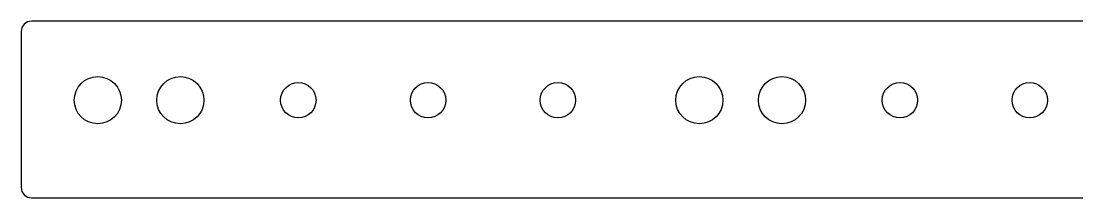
# Model space of a CAD drawing. Extents: x 133 to 702, y 1043 to 1091.
# Drawn here: x 133.4 to 417.5, y 1042.9 to 1090.6 of the extents above; entities that cross this region are included whole.
import ezdxf

# ---------------------------------------------------------------- set-up
doc = ezdxf.new("R2010")
doc.units = 0

msp = doc.modelspace()

# ---------------------------------------------------------------- linework, layer by layer
at = {"layer": 'plate'}
for p, q in [((133.59159, 1088.868945), (133.3754, 1087.79281)), ((134.181866, 1089.745871), (133.59159, 1088.868945)), ((135.05879, 1090.33615), (134.181866, 1089.745871)), ((136.134922, 1090.55234), (135.05879, 1090.33615)), ((698.94088, 1090.55234), (136.134922, 1090.55234)), ((133.3754, 1087.79281), (133.3754, 1045.68686)), ((149.522775, 1073.738335), (150.462558, 1074.513728)), ((150.462558, 1074.513728), (151.541197, 1075.099194)), ((151.541197, 1075.099194), (152.733156, 1075.4692)), ((152.733156, 1075.4692), (154.0129, 1075.59821)), ((154.0129, 1075.59821), (155.292644, 1075.4692)), ((154.0129, 1075.59821), (154.0129, 1075.59821)), ((155.292644, 1075.4692), (156.484603, 1075.099194)), ((156.484603, 1075.099194), (157.563242, 1074.513728)), ((157.563242, 1074.513728), (158.503025, 1073.738335)), ((171.747775, 1073.738335), (172.687558, 1074.513728)), ((172.687558, 1074.513728), (173.766197, 1075.099194)), ((173.766197, 1075.099194), (174.958156, 1075.4692)), ((174.958156, 1075.4692), (176.2379, 1075.59821)), ((176.2379, 1075.59821), (177.517644, 1075.4692)), ((176.2379, 1075.59821), (176.2379, 1075.59821)), ((177.517644, 1075.4692), (178.709603, 1075.099194)), ((178.709603, 1075.099194), (179.788242, 1074.513728)), ((179.788242, 1074.513728), (180.728025, 1073.738335)), ((311.447771, 1073.738335), (312.387554, 1074.513728)), ((312.387554, 1074.513728), (313.466193, 1075.099194)), ((313.466193, 1075.099194), (314.658153, 1075.4692)), ((314.658153, 1075.4692), (315.9379, 1075.59821)), ((315.9379, 1075.59821), (317.217647, 1075.4692)), ((315.9379, 1075.59821), (315.9379, 1075.59821)), ((317.217647, 1075.4692), (318.409607, 1075.099194)), ((318.409607, 1075.099194), (319.488246, 1074.513728)), ((319.488246, 1074.513728), (320.428029, 1073.738335)), ((333.672771, 1073.738335), (334.612554, 1074.513728)), ((334.612554, 1074.513728), (335.691193, 1075.099194)), ((335.691193, 1075.099194), (336.883153, 1075.4692)), ((336.883153, 1075.4692), (338.1629, 1075.59821)), ((338.1629, 1075.59821), (339.442647, 1075.4692)), ((338.1629, 1075.59821), (338.1629, 1075.59821)), ((339.442647, 1075.4692), (340.634607, 1075.099194)), ((340.634607, 1075.099194), (341.713246, 1074.513728)), ((341.713246, 1074.513728), (342.653029, 1073.738335)), ((147.79191, 1070.527954), (148.161916, 1071.719913)), ((148.161916, 1071.719913), (148.747382, 1072.798552)), ((148.747382, 1072.798552), (149.522775, 1073.738335)), ((158.503025, 1073.738335), (159.278418, 1072.798552)), ((159.278418, 1072.798552), (159.863884, 1071.719913)), ((159.863884, 1071.719913), (160.23389, 1070.527954)), ((170.01691, 1070.527954), (170.386916, 1071.719913)), ((170.386916, 1071.719913), (170.972382, 1072.798552)), ((170.972382, 1072.798552), (171.747775, 1073.738335)), ((180.728025, 1073.738335), (181.503418, 1072.798552)), ((181.503418, 1072.798552), (182.088884, 1071.719913)), ((182.088884, 1071.719913), (182.45889, 1070.527954)), ((203.599662, 1071.101987), (204.038762, 1071.910966)), ((204.038762, 1071.910966), (204.620306, 1072.615804)), ((204.620306, 1072.615804), (205.325144, 1073.197348)), ((205.325144, 1073.197348), (206.134123, 1073.636448)), ((206.134123, 1073.636448), (207.028092, 1073.913953)), ((207.028092, 1073.913953), (207.9879, 1074.01071)), ((207.9879, 1074.01071), (208.947708, 1073.913953)), ((207.9879, 1074.01071), (207.9879, 1074.01071)), ((208.947708, 1073.913953), (209.841677, 1073.636448)), ((209.841677, 1073.636448), (210.650656, 1073.197348)), ((210.650656, 1073.197348), (211.355494, 1072.615804)), ((211.355494, 1072.615804), (211.937038, 1071.910966)), ((211.937038, 1071.910966), (212.376138, 1071.101987)), ((238.52466, 1071.101987), (238.963759, 1071.910966)), ((238.963759, 1071.910966), (239.545302, 1072.615804)), ((239.545302, 1072.615804), (240.250139, 1073.197348)), ((240.250139, 1073.197348), (241.059118, 1073.636448)), ((241.059118, 1073.636448), (241.953089, 1073.913953)), ((241.953089, 1073.913953), (242.9129, 1074.01071)), ((242.9129, 1074.01071), (243.872711, 1073.913953)), ((242.9129, 1074.01071), (242.9129, 1074.01071)), ((243.872711, 1073.913953), (244.766682, 1073.636448)), ((244.766682, 1073.636448), (245.575661, 1073.197348)), ((245.575661, 1073.197348), (246.280497, 1072.615804)), ((246.280497, 1072.615804), (246.862041, 1071.910966)), ((246.862041, 1071.910966), (247.30114, 1071.101987)), ((273.44966, 1071.101987), (273.888759, 1071.910966)), ((273.888759, 1071.910966), (274.470302, 1072.615804)), ((274.470302, 1072.615804), (275.175139, 1073.197348)), ((275.175139, 1073.197348), (275.984118, 1073.636448)), ((275.984118, 1073.636448), (276.878089, 1073.913953)), ((276.878089, 1073.913953), (277.8379, 1074.01071)), ((277.8379, 1074.01071), (278.797711, 1073.913953)), ((277.8379, 1074.01071), (277.8379, 1074.01071)), ((278.797711, 1073.913953), (279.691682, 1073.636448)), ((279.691682, 1073.636448), (280.500661, 1073.197348)), ((280.500661, 1073.197348), (281.205497, 1072.615804)), ((281.205497, 1072.615804), (281.787041, 1071.910966)), ((281.787041, 1071.910966), (282.22614, 1071.101987)), ((309.716909, 1070.527954), (310.086914, 1071.719913)), ((310.086914, 1071.719913), (310.67238, 1072.798552)), ((310.67238, 1072.798552), (311.447771, 1073.738335)), ((320.428029, 1073.738335), (321.20342, 1072.798552)), ((321.20342, 1072.798552), (321.788886, 1071.719913)), ((321.788886, 1071.719913), (322.158891, 1070.527954)), ((331.941909, 1070.527954), (332.311914, 1071.719913)), ((332.311914, 1071.719913), (332.89738, 1072.798552)), ((332.89738, 1072.798552), (333.672771, 1073.738335)), ((342.653029, 1073.738335), (343.42842, 1072.798552)), ((343.42842, 1072.798552), (344.013886, 1071.719913)), ((344.013886, 1071.719913), (344.383891, 1070.527954)), ((365.52466, 1071.101987), (365.963759, 1071.910966)), ((365.963759, 1071.910966), (366.545302, 1072.615804)), ((366.545302, 1072.615804), (367.250139, 1073.197348)), ((367.250139, 1073.197348), (368.059118, 1073.636448)), ((368.059118, 1073.636448), (368.953089, 1073.913953)), ((368.953089, 1073.913953), (369.9129, 1074.01071)), ((369.9129, 1074.01071), (370.872711, 1073.913953)), ((369.9129, 1074.01071), (369.9129, 1074.01071)), ((370.872711, 1073.913953), (371.766682, 1073.636448)), ((371.766682, 1073.636448), (372.575661, 1073.197348)), ((372.575661, 1073.197348), (373.280497, 1072.615804)), ((373.280497, 1072.615804), (373.862041, 1071.910966)), ((373.862041, 1071.910966), (374.30114, 1071.101987)), ((400.44966, 1071.101987), (400.888759, 1071.910966)), ((400.888759, 1071.910966), (401.470302, 1072.615804)), ((401.470302, 1072.615804), (402.175139, 1073.197348)), ((402.175139, 1073.197348), (402.984118, 1073.636448)), ((402.984118, 1073.636448), (403.878089, 1073.913953)), ((403.878089, 1073.913953), (404.8379, 1074.01071)), ((404.8379, 1074.01071), (405.797711, 1073.913953)), ((404.8379, 1074.01071), (404.8379, 1074.01071)), ((405.797711, 1073.913953), (406.691682, 1073.636448)), ((406.691682, 1073.636448), (407.500661, 1073.197348)), ((407.500661, 1073.197348), (408.205497, 1072.615804)), ((408.205497, 1072.615804), (408.787041, 1071.910966)), ((408.787041, 1071.910966), (409.22614, 1071.101987)), ((147.6629, 1069.24821), (147.79191, 1070.527954)), ((147.79191, 1067.968466), (147.6629, 1069.24821)), ((160.23389, 1070.527954), (160.3629, 1069.24821)), ((160.3629, 1069.24821), (160.23389, 1067.968466)), ((169.8879, 1069.24821), (170.01691, 1070.527954)), ((170.01691, 1067.968466), (169.8879, 1069.24821)), ((182.45889, 1070.527954), (182.5879, 1069.24821)), ((182.5879, 1069.24821), (182.45889, 1067.968466)), ((203.2254, 1069.24821), (203.322157, 1070.208018)), ((203.322157, 1068.288402), (203.2254, 1069.24821)), ((203.322157, 1070.208018), (203.599662, 1071.101987)), ((212.376138, 1071.101987), (212.653643, 1070.208018)), ((212.653643, 1070.208018), (212.7504, 1069.24821)), ((212.7504, 1069.24821), (212.653643, 1068.288402)), ((238.1504, 1069.24821), (238.247157, 1070.208018)), ((238.247157, 1068.288402), (238.1504, 1069.24821)), ((238.247157, 1070.208018), (238.52466, 1071.101987)), ((247.30114, 1071.101987), (247.578643, 1070.208018)), ((247.578643, 1070.208018), (247.6754, 1069.24821)), ((247.6754, 1069.24821), (247.578643, 1068.288402)), ((273.0754, 1069.24821), (273.172157, 1070.208018)), ((273.172157, 1068.288402), (273.0754, 1069.24821)), ((273.172157, 1070.208018), (273.44966, 1071.101987)), ((282.22614, 1071.101987), (282.503643, 1070.208018)), ((282.503643, 1070.208018), (282.6004, 1069.24821)), ((282.6004, 1069.24821), (282.503643, 1068.288402)), ((309.5879, 1069.24821), (309.716909, 1070.527954)), ((309.716909, 1067.968466), (309.5879, 1069.24821)), ((322.158891, 1070.527954), (322.2879, 1069.24821)), ((322.2879, 1069.24821), (322.158891, 1067.968466)), ((331.8129, 1069.24821), (331.941909, 1070.527954)), ((331.941909, 1067.968466), (331.8129, 1069.24821)), ((344.383891, 1070.527954), (344.5129, 1069.24821)), ((344.5129, 1069.24821), (344.383891, 1067.968466)), ((365.1504, 1069.24821), (365.247157, 1070.208018)), ((365.247157, 1068.288402), (365.1504, 1069.24821)), ((365.247157, 1070.208018), (365.52466, 1071.101987)), ((374.30114, 1071.101987), (374.578643, 1070.208018)), ((374.578643, 1070.208018), (374.6754, 1069.24821)), ((374.6754, 1069.24821), (374.578643, 1068.288402)), ((400.0754, 1069.24821), (400.172157, 1070.208018)), ((400.172157, 1068.288402), (400.0754, 1069.24821)), ((400.172157, 1070.208018), (400.44966, 1071.101987)), ((409.22614, 1071.101987), (409.503643, 1070.208018)), ((409.503643, 1070.208018), (409.6004, 1069.24821)), ((409.6004, 1069.24821), (409.503643, 1068.288402)), ((148.161916, 1066.776507), (147.79191, 1067.968466)), ((148.747382, 1065.697868), (148.161916, 1066.776507)), ((149.522775, 1064.758085), (148.747382, 1065.697868)), ((159.278418, 1065.697868), (158.503025, 1064.758085)), ((159.863884, 1066.776507), (159.278418, 1065.697868)), ((160.23389, 1067.968466), (159.863884, 1066.776507)), ((170.386916, 1066.776507), (170.01691, 1067.968466)), ((170.972382, 1065.697868), (170.386916, 1066.776507)), ((171.747775, 1064.758085), (170.972382, 1065.697868)), ((181.503418, 1065.697868), (180.728025, 1064.758085)), ((182.088884, 1066.776507), (181.503418, 1065.697868)), ((182.45889, 1067.968466), (182.088884, 1066.776507)), ((203.599662, 1067.394433), (203.322157, 1068.288402)), ((204.038762, 1066.585454), (203.599662, 1067.394433)), ((204.620306, 1065.880616), (204.038762, 1066.585454)), ((205.325144, 1065.299072), (204.620306, 1065.880616)), ((211.355494, 1065.880616), (210.650656, 1065.299072)), ((211.937038, 1066.585454), (211.355494, 1065.880616)), ((212.376138, 1067.394433), (211.937038, 1066.585454)), ((212.653643, 1068.288402), (212.376138, 1067.394433)), ((238.52466, 1067.394433), (238.247157, 1068.288402)), ((238.963759, 1066.585454), (238.52466, 1067.394433)), ((239.545302, 1065.880616), (238.963759, 1066.585454)), ((240.250139, 1065.299072), (239.545302, 1065.880616)), ((246.280497, 1065.880616), (245.575661, 1065.299072)), ((246.862041, 1066.585454), (246.280497, 1065.880616)), ((247.30114, 1067.394433), (246.862041, 1066.585454)), ((247.578643, 1068.288402), (247.30114, 1067.394433)), ((273.44966, 1067.394433), (273.172157, 1068.288402)), ((273.888759, 1066.585454), (273.44966, 1067.394433)), ((274.470302, 1065.880616), (273.888759, 1066.585454)), ((275.175139, 1065.299072), (274.470302, 1065.880616)), ((281.205497, 1065.880616), (280.500661, 1065.299072)), ((281.787041, 1066.585454), (281.205497, 1065.880616)), ((282.22614, 1067.394433), (281.787041, 1066.585454)), ((282.503643, 1068.288402), (282.22614, 1067.394433)), ((310.086914, 1066.776507), (309.716909, 1067.968466)), ((310.67238, 1065.697868), (310.086914, 1066.776507)), ((311.447771, 1064.758085), (310.67238, 1065.697868)), ((321.20342, 1065.697868), (320.428029, 1064.758085)), ((321.788886, 1066.776507), (321.20342, 1065.697868)), ((322.158891, 1067.968466), (321.788886, 1066.776507)), ((332.311914, 1066.776507), (331.941909, 1067.968466)), ((332.89738, 1065.697868), (332.311914, 1066.776507)), ((333.672771, 1064.758085), (332.89738, 1065.697868)), ((343.42842, 1065.697868), (342.653029, 1064.758085)), ((344.013886, 1066.776507), (343.42842, 1065.697868)), ((344.383891, 1067.968466), (344.013886, 1066.776507)), ((365.52466, 1067.394433), (365.247157, 1068.288402)), ((365.963759, 1066.585454), (365.52466, 1067.394433)), ((366.545302, 1065.880616), (365.963759, 1066.585454)), ((367.250139, 1065.299072), (366.545302, 1065.880616)), ((373.280497, 1065.880616), (372.575661, 1065.299072)), ((373.862041, 1066.585454), (373.280497, 1065.880616)), ((374.30114, 1067.394433), (373.862041, 1066.585454)), ((374.578643, 1068.288402), (374.30114, 1067.394433)), ((400.44966, 1067.394433), (400.172157, 1068.288402)), ((400.888759, 1066.585454), (400.44966, 1067.394433)), ((401.470302, 1065.880616), (400.888759, 1066.585454)), ((402.175139, 1065.299072), (401.470302, 1065.880616)), ((408.205497, 1065.880616), (407.500661, 1065.299072)), ((408.787041, 1066.585454), (408.205497, 1065.880616)), ((409.22614, 1067.394433), (408.787041, 1066.585454)), ((409.503643, 1068.288402), (409.22614, 1067.394433)), ((150.462558, 1063.982692), (149.522775, 1064.758085)), ((151.541197, 1063.397226), (150.462558, 1063.982692)), ((152.733156, 1063.02722), (151.541197, 1063.397226)), ((154.0129, 1062.89821), (152.733156, 1063.02722)), ((155.292644, 1063.02722), (154.0129, 1062.89821)), ((156.484603, 1063.397226), (155.292644, 1063.02722)), ((157.563242, 1063.982692), (156.484603, 1063.397226)), ((158.503025, 1064.758085), (157.563242, 1063.982692)), ((172.687558, 1063.982692), (171.747775, 1064.758085)), ((173.766197, 1063.397226), (172.687558, 1063.982692)), ((174.958156, 1063.02722), (173.766197, 1063.397226)), ((176.2379, 1062.89821), (174.958156, 1063.02722)), ((177.517644, 1063.02722), (176.2379, 1062.89821)), ((178.709603, 1063.397226), (177.517644, 1063.02722)), ((179.788242, 1063.982692), (178.709603, 1063.397226)), ((180.728025, 1064.758085), (179.788242, 1063.982692)), ((206.134123, 1064.859972), (205.325144, 1065.299072)), ((207.028092, 1064.582467), (206.134123, 1064.859972)), ((207.9879, 1064.48571), (207.028092, 1064.582467)), ((208.947708, 1064.582467), (207.9879, 1064.48571)), ((209.841677, 1064.859972), (208.947708, 1064.582467)), ((210.650656, 1065.299072), (209.841677, 1064.859972)), ((241.059118, 1064.859972), (240.250139, 1065.299072)), ((241.953089, 1064.582467), (241.059118, 1064.859972)), ((242.9129, 1064.48571), (241.953089, 1064.582467)), ((243.872711, 1064.582467), (242.9129, 1064.48571)), ((244.766682, 1064.859972), (243.872711, 1064.582467)), ((245.575661, 1065.299072), (244.766682, 1064.859972)), ((275.984118, 1064.859972), (275.175139, 1065.299072)), ((276.878089, 1064.582467), (275.984118, 1064.859972)), ((277.8379, 1064.48571), (276.878089, 1064.582467)), ((278.797711, 1064.582467), (277.8379, 1064.48571)), ((279.691682, 1064.859972), (278.797711, 1064.582467)), ((280.500661, 1065.299072), (279.691682, 1064.859972)), ((312.387554, 1063.982692), (311.447771, 1064.758085)), ((313.466193, 1063.397226), (312.387554, 1063.982692)), ((314.658153, 1063.02722), (313.466193, 1063.397226)), ((315.9379, 1062.89821), (314.658153, 1063.02722)), ((317.217647, 1063.02722), (315.9379, 1062.89821)), ((318.409607, 1063.397226), (317.217647, 1063.02722)), ((319.488246, 1063.982692), (318.409607, 1063.397226)), ((320.428029, 1064.758085), (319.488246, 1063.982692)), ((334.612554, 1063.982692), (333.672771, 1064.758085)), ((335.691193, 1063.397226), (334.612554, 1063.982692)), ((336.883153, 1063.02722), (335.691193, 1063.397226)), ((338.1629, 1062.89821), (336.883153, 1063.02722)), ((339.442647, 1063.02722), (338.1629, 1062.89821)), ((340.634607, 1063.397226), (339.442647, 1063.02722)), ((341.713246, 1063.982692), (340.634607, 1063.397226)), ((342.653029, 1064.758085), (341.713246, 1063.982692)), ((368.059118, 1064.859972), (367.250139, 1065.299072)), ((368.953089, 1064.582467), (368.059118, 1064.859972)), ((369.9129, 1064.48571), (368.953089, 1064.582467)), ((370.872711, 1064.582467), (369.9129, 1064.48571)), ((371.766682, 1064.859972), (370.872711, 1064.582467)), ((372.575661, 1065.299072), (371.766682, 1064.859972)), ((402.984118, 1064.859972), (402.175139, 1065.299072)), ((403.878089, 1064.582467), (402.984118, 1064.859972)), ((404.8379, 1064.48571), (403.878089, 1064.582467)), ((405.797711, 1064.582467), (404.8379, 1064.48571)), ((406.691682, 1064.859972), (405.797711, 1064.582467)), ((407.500661, 1065.299072), (406.691682, 1064.859972)), ((133.3754, 1045.68686), (133.59159, 1044.610727)), ((133.59159, 1044.610727), (134.181866, 1043.733804)), ((134.181866, 1043.733804), (135.05879, 1043.143529)), ((135.05879, 1043.143529), (136.134922, 1042.92734)), ((136.134922, 1042.92734), (698.94088, 1042.92734))]:
    msp.add_line(p, q, dxfattribs=at)

doc.saveas('drawing.dxf')
